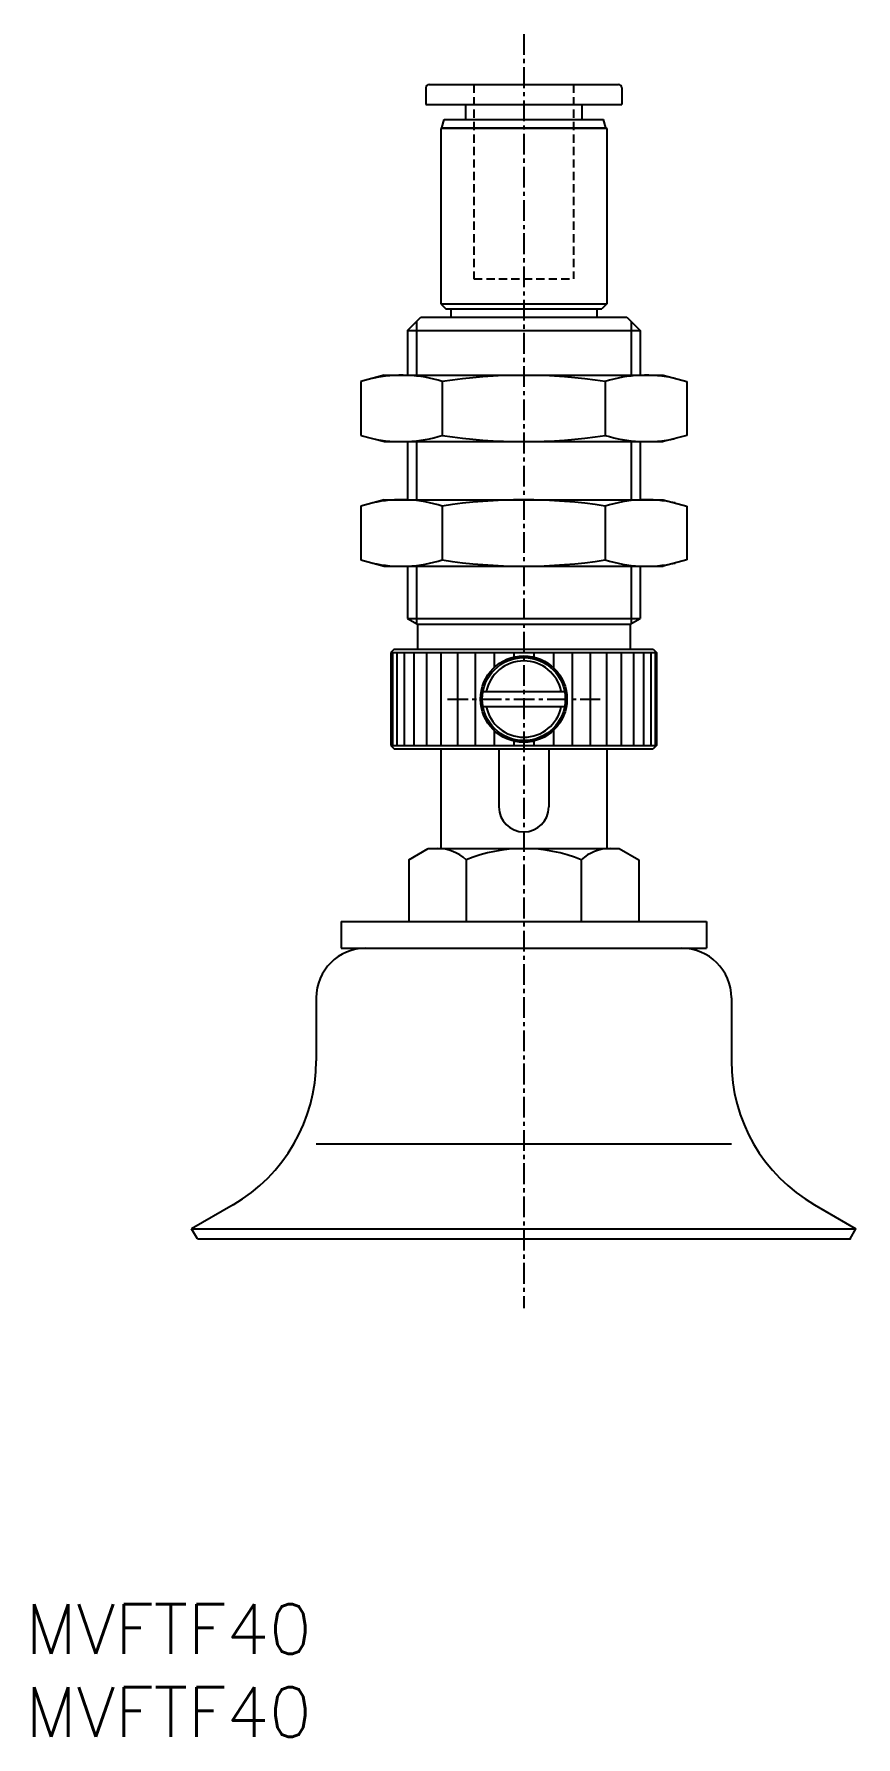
# Model space of a CAD drawing. Extents: x 1 to 50, y 0 to 103.
import ezdxf

# ---------------------------------------------------------------- set-up
doc = ezdxf.new("R2010")
doc.units = 0
doc.linetypes.add('CENTER', pattern=[2, 1.25, -0.25, 0.25, -0.25])
doc.linetypes.add('DASHED', pattern=[0.75, 0.5, -0.25])
doc.layers.get('0').update_dxf_attribs({"linetype": 'CONTINUOUS'})
doc.layers.add('CENTER', color=1, linetype='CENTER')
doc.styles.get("Standard").update_dxf_attribs({"font": 'txt.shx'})

# ---------------------------------------------------------------- blocks, each defined once
blk = doc.blocks.new('*U19')
at = {"color": 7, "linetype": 'CONTINUOUS'}
blk.add_text('MVFTF40', height=3, dxfattribs=at).set_placement((0, 0))
blk = doc.blocks.new('*U20')
at = {"color": 7, "linetype": 'CONTINUOUS'}
blk.add_text('MVFTF40', height=3, dxfattribs=at).set_placement((0, 5))

msp = doc.modelspace()

# ---------------------------------------------------------------- linework, layer by layer
at = {"color": 7, "linetype": 'CONTINUOUS'}
for p, q in [((24.30001, 99.49999), (35.69999, 99.49999)), ((24.10001, 99.29999), (24.10001, 98.29999)), ((35.89999, 99.29999), (35.89999, 98.29999)), ((24.10001, 98.29999), (35.89999, 98.29999)), ((26.5, 98.29999), (26.5, 97.39999)), ((33.5, 98.29999), (33.5, 97.39999)), ((25.06602, 96.89999), (25, 96.86187)), ((35, 96.86187), (25, 96.86187)), ((25, 96.86187), (25, 86.29999)), ((25.06603, 96.89999), (25.2, 97.39999)), ((25.06604, 96.89999), (34.93396, 96.89999)), ((25.20001, 97.39999), (34.79999, 97.39999)), ((34.93397, 96.89999), (34.79999, 97.39999)), ((34.93398, 96.89999), (35, 96.86187)), ((35, 96.86187), (35, 86.29999)), ((25, 86.3), (25.30001, 85.99999)), ((25, 86.29999), (35, 86.29999)), ((35, 86.3), (34.7, 86)), ((23, 84.69998), (23.80001, 85.49999)), ((23.5415, 85.24149), (23.5415, 81.99999)), ((23.79999, 85.49999), (36.20001, 85.49999)), ((25.29999, 85.99999), (34.70001, 85.99999)), ((25.60001, 85.99999), (25.60001, 85.49999)), ((34.39999, 85.99999), (34.39999, 85.49999)), ((36.19999, 85.49999), (37, 84.69999)), ((36.4585, 85.24149), (36.4585, 81.99999)), ((23, 84.69998), (23, 81.99999)), ((23, 84.69998), (37, 84.69998)), ((37, 84.69998), (37, 81.99999)), ((20.18503, 81.62086), (20.18503, 78.37913)), ((21.60001, 81.99999), (20.18505, 81.62086)), ((21.60001, 81.99999), (38.39999, 81.99999)), ((25.09253, 81.62086), (25.09253, 78.37913)), ((34.90747, 81.62086), (34.90747, 78.37913)), ((38.39999, 81.99999), (39.81495, 81.62085)), ((39.81497, 81.62086), (39.81497, 78.37913)), ((20.18505, 78.37912), (21.60001, 77.99999)), ((21.60001, 77.99999), (38.39999, 77.99999)), ((23, 77.99999), (23, 74.49999)), ((23.5415, 77.99999), (23.5415, 74.49999)), ((36.4585, 77.99999), (36.4585, 74.49999)), ((37, 77.99999), (37, 74.49999)), ((39.81495, 78.37913), (38.39999, 77.99999)), ((20.18503, 74.12086), (20.18503, 70.87913)), ((21.60001, 74.49999), (20.18505, 74.12086)), ((21.60001, 74.49999), (38.39999, 74.49999)), ((25.09253, 74.12086), (25.09253, 70.87913)), ((34.90747, 74.12086), (34.90747, 70.87913)), ((38.39999, 74.49999), (39.81496, 74.12086)), ((39.81497, 74.12086), (39.81497, 70.87913)), ((20.18504, 70.87913), (21.60001, 70.49999)), ((39.81495, 70.87913), (38.39999, 70.49999)), ((21.60001, 70.49999), (38.39999, 70.49999)), ((23, 70.49999), (23, 67.3464)), ((23.5415, 70.49999), (23.5415, 67.03377)), ((36.4585, 70.49999), (36.4585, 67.03377)), ((37, 70.49999), (37, 67.3464)), ((23, 67.3464), (23.6, 66.99999)), ((23, 67.3464), (37, 67.3464)), ((23.60001, 66.99999), (36.39999, 66.99999)), ((23.60001, 66.99999), (23.60001, 65.49999)), ((36.39999, 66.99999), (36.39999, 65.49999)), ((36.40001, 67), (37, 67.34641)), ((22.2, 65.49999), (22, 65.3)), ((22, 65.3), (38, 65.3)), ((22, 65.3), (22, 59.7)), ((22.08936, 65.3), (22.08936, 59.7)), ((22.2, 65.49999), (37.8, 65.49999)), ((22.35542, 65.3), (22.35542, 59.7)), ((22.79225, 65.3), (22.79225, 59.7)), ((23.39009, 65.3), (23.39009, 59.7)), ((24.13558, 65.3), (24.13558, 59.7)), ((25.01208, 65.3), (25.01208, 59.7)), ((26, 65.3), (26, 59.7)), ((27.07727, 65.3), (27.07727, 59.7)), ((28.21983, 65.3), (28.21983, 64.395)), ((29.40216, 65.3), (29.40216, 65.03033)), ((30.59784, 65.3), (30.59784, 65.03033)), ((31.78017, 65.3), (31.78017, 64.395)), ((32.92273, 65.3), (32.92273, 59.7)), ((34, 65.3), (34, 59.7)), ((34.98792, 65.3), (34.98792, 59.7)), ((35.86442, 65.3), (35.86442, 59.7)), ((36.60991, 65.3), (36.60991, 59.7)), ((37.20775, 65.3), (37.20775, 59.7)), ((37.64458, 65.3), (37.64458, 59.7)), ((37.8, 65.49999), (38.00001, 65.3)), ((37.91064, 65.3), (37.91064, 59.7)), ((38, 65.3), (38, 59.7)), ((27.54083, 62.95), (32.45917, 62.95)), ((27.54083, 62.05), (32.45917, 62.05)), ((28.21983, 60.605), (28.21983, 59.7)), ((31.78017, 60.605), (31.78017, 59.7)), ((22, 59.7), (38, 59.7)), ((22, 59.7), (22.2, 59.49999)), ((22.2, 59.49999), (37.8, 59.49999)), ((25, 59.49999), (25, 53.49999)), ((28.5, 59.49999), (28.5, 55.99999)), ((29.40216, 59.96967), (29.40216, 59.7)), ((30.59784, 59.96967), (30.59784, 59.7)), ((31.5, 59.49999), (31.5, 55.99999)), ((35, 59.49999), (35, 53.49999)), ((38, 59.7), (37.8, 59.49999)), ((23.0718, 52.81977), (24.25, 53.49999)), ((24.25, 53.49999), (35.75, 53.49999)), ((35.75, 53.49999), (36.9282, 52.81976)), ((23.0718, 52.81976), (23.0718, 49.1)), ((26.5359, 52.81976), (26.5359, 49.1)), ((33.4641, 52.81976), (33.4641, 49.1)), ((36.9282, 52.81976), (36.9282, 49.1)), ((19, 49.1), (41, 49.1)), ((19, 49.1), (19, 47.5)), ((41, 49.1), (41, 47.5)), ((19, 47.5), (41, 47.5)), ((17.5, 44.5), (17.5, 40.70992)), ((42.5, 44.5), (42.5, 40.70992)), ((17.5, 35.70992), (42.5, 35.70992)), ((12.5, 32.04967), (10, 30.606)), ((47.5, 32.04967), (50, 30.606)), ((10.34987, 30), (10, 30.606)), ((10, 30.606), (50, 30.606)), ((10.34987, 30), (49.65013, 30)), ((49.65013, 30), (50, 30.606))]:
    msp.add_line(p, q, dxfattribs=at)
at = {"color": 3, "linetype": 'DASHED'}
for p, q in [((27, 99.49999), (27, 87.79999)), ((33, 99.49999), (33, 87.79999)), ((27, 87.79999), (33, 87.79999))]:
    msp.add_line(p, q, dxfattribs=at)
at = {"color": 7, "linetype": 'CONTINUOUS'}
for radius in [2.6, 2.5]:
    msp.add_circle((30, 62.49999), radius, dxfattribs=at)
for centre, radius, start, end in [((24.30001, 99.29999), 0.2, 90, 180), ((35.69999, 99.29999), 0.2, 0, 90), ((22.63879, 73.87022), 8.12977, 72.432975, 102.43233), ((30, 50.04961), 31.95038, 81.164565, 98.835427), ((37.36121, 73.87022), 8.12977, 77.567111, 107.56703), ((22.63879, 86.12976), 8.12977, 257.56714, 287.56703), ((30, 109.95038), 31.95038, 261.16457, 278.83543), ((37.36121, 86.12976), 8.12977, 252.43297, 282.43221), ((22.63879, 66.37022), 8.12977, 72.432975, 102.43233), ((30, 42.54961), 31.95038, 81.164565, 98.835426), ((37.36121, 66.37022), 8.12977, 77.567111, 107.56703), ((22.63879, 78.62976), 8.12977, 257.56714, 287.56703), ((30, 102.45038), 31.95038, 261.16457, 278.83543), ((37.36121, 78.62976), 8.12977, 252.43297, 282.43221), ((30, 62.49999), 2.3, 11.282843, 168.71716), ((30, 62.49999), 2.3, 191.28284, 348.71716), ((30, 55.99999), 1.5, 180, 0), ((24.80385, 50.95477), 2.54524, 47.116718, 90), ((30, 44.33941), 9.16059, 67.780688, 112.21931), ((35.19615, 50.95477), 2.54524, 90, 132.88328), ((20.5, 44.5), 3, 90, 180), ((39.5, 44.5), 3, 0, 90), ((7.5, 40.70992), 10, 300, 0), ((52.5, 40.70992), 10, 179.99999, 240.00001)]:
    msp.add_arc(centre, radius, start, end, dxfattribs=at)
msp.add_point((49.65013, 30), dxfattribs=at)
at = {"layer": 'CENTER', "color": 1, "linetype": 'CENTER'}
for p, q in [((30, 102.54557), (30, 25.81361)), ((25.4, 62.49999), (34.6, 62.49999))]:
    msp.add_line(p, q, dxfattribs=at)

# ---------------------------------------------------------------- block references
at = {"color": 7, "linetype": 'CONTINUOUS'}
for name in ['*U20', '*U19']:
    msp.add_blockref(name, (0, 0), dxfattribs=at)

doc.saveas('drawing.dxf')
